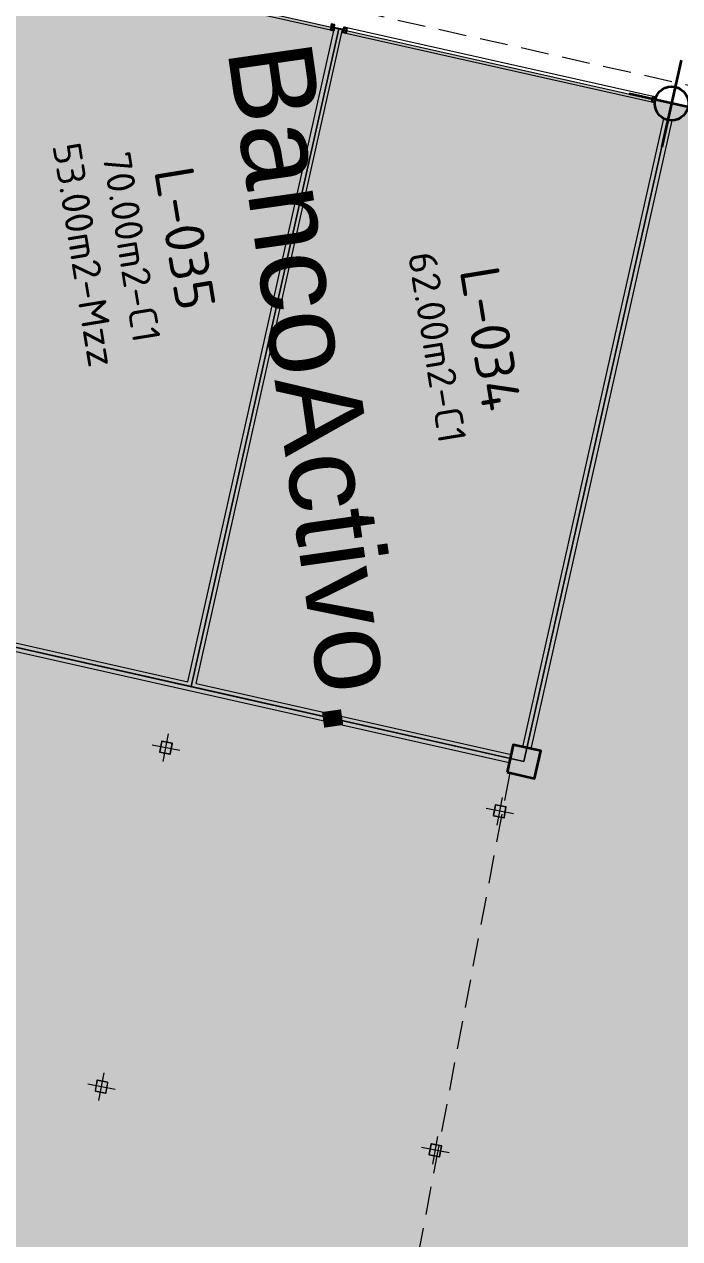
# Model space of a CAD drawing. Header units: metres. Extents: x 2 to 659295185, y -28 to 1124222152.
# Drawn here: x 655435.61 to 655447.29, y 1126618.58 to 1126640.2 of the extents above; entities that cross this region are included whole.
import ezdxf
from ezdxf.enums import TextEntityAlignment as Align

# ---------------------------------------------------------------- set-up
doc = ezdxf.new("R2010")
doc.units = ezdxf.units.M
doc.header["$MEASUREMENT"] = 0
for name, pattern in [('CCSM_C1_CUERPO EL$0$DASHED', [0.75, 0.5, -0.25]), ('CCSM_C1_CUERPO HP$0$CONTINUA', [0]), ('CONTINUA', [0]), ('DASHED', [0.75, 0.5, -0.25])]:
    doc.linetypes.add(name, pattern=pattern)
doc.layers.get('0').update_dxf_attribs({"linetype": 'CONTINUOUS'})
for name, color, linetype in [('A-VISTA 2', 3, 'CONTINUOUS'), ('CCSM_C1_CUERPO EL$0$A-PROYECCIONES', 5, 'CCSM_C1_CUERPO EL$0$DASHED'), ('CCSM_C1_CUERPO HP$0$A-FRENTE DE LOCAL', 4, 'CONTINUOUS'), ('CCSM_C1_CUERPO HP$0$A-LOCAL ID', 7, 'CONTINUOUS'), ('CCSM_C1_CUERPO HP$0$A-MARCOS LOCALES', 4, 'CONTINUOUS'), ('CCSM_C1_CUERPO HP$0$A-PARED', 2, 'CCSM_C1_CUERPO HP$0$CONTINUA'), ('CCSM_C1_CUERPO HP$0$ID_AREA EXACTA', 7, 'CONTINUOUS'), ('CCSM_C1_CUERPO HP$0$ID_Nº LOCAL', 7, 'CONTINUOUS'), ('CCSM_C1_CUERPO HP$0$ID_RUBRO', 7, 'CONTINUOUS'), ('CCSM_C1_CUERPO HP$0$ID_USO', 7, 'CONTINUOUS'), ('CCSM_XREF KIOSKOSE$0$Kiosco General', 154, 'CONTINUOUS')]:
    doc.layers.add(name, color=color, linetype=linetype)
doc.layers.add('CCSM_C1_CUERPO HP$0$A-AREAS COMERCIALES', color=151, linetype='CONTINUOUS', plot=False)
for name, color, linetype, lineweight in [('CCSM_XREF ESTRUCTURA15$0$E-CA-COLUMNA', 2, 'CONTINUOUS', 35), ('CCSM_XREF ESTRUCTURA15$0$E-CH-COLUMNA', 2, 'CONTINUOUS', 35), ('LOCALES PROPIOS', 101, 'CONTINUA', 0), ('NOMBRES LOCATARIOS', 7, 'CONTINUA', 0)]:
    doc.layers.add(name, color=color, linetype=linetype, lineweight=lineweight)
doc.styles.add('CCSM_C1_CUERPO HP$0$ROMANS', font='romans__.ttf')
doc.styles.add('CCSM_C1_CUERPO HP$0$sigo', font='arial.ttf', dxfattribs={"width": 0.9})
doc.styles.get("Standard").update_dxf_attribs({"font": 'tahoma.ttf'})

# ---------------------------------------------------------------- blocks, each defined once
blk = doc.blocks.new('CCSM_C1_CUERPO HP$0$MARCO LOCAL-PARED')
for points in [[(655585.328, 1126575.539), (655585.378, 1126575.539), (655585.378, 1126575.439), (655585.328, 1126575.439)], [(655585.393, 1126575.539), (655585.393, 1126575.534), (655585.383, 1126575.534), (655585.383, 1126575.489), (655585.553, 1126575.489), (655585.553, 1126575.534), (655585.543, 1126575.534), (655585.543, 1126575.539), (655585.558, 1126575.539), (655585.558, 1126575.484), (655585.378, 1126575.484), (655585.378, 1126575.539)], [(655585.608, 1126575.539), (655585.558, 1126575.539), (655585.558, 1126575.439), (655585.608, 1126575.439)], [(655585.333, 1126575.534), (655585.373, 1126575.534), (655585.373, 1126575.444), (655585.333, 1126575.444)], [(655585.603, 1126575.534), (655585.563, 1126575.534), (655585.563, 1126575.444), (655585.603, 1126575.444)]]:
    blk.add_lwpolyline(points, close=True)
blk = doc.blocks.new('CCSM_C1_CUERPO HP$0$MARCO LOCAL-COLUMNA')
at = {"layer": 'CCSM_C1_CUERPO HP$0$A-MARCOS LOCALES'}
for points in [[(655585.123, 1126575.588), (655585.173, 1126575.588), (655585.173, 1126575.488), (655585.123, 1126575.488)], [(655585.128, 1126575.583), (655585.168, 1126575.583), (655585.168, 1126575.493), (655585.128, 1126575.493)]]:
    blk.add_lwpolyline(points, close=True, dxfattribs=at)
blk = doc.blocks.new('CCSM_C1_CUERPO HP$0$IDENT LOCAL')
at = {"layer": 'CCSM_C1_CUERPO HP$0$ID_AREA EXACTA', "style": 'CCSM_C1_CUERPO HP$0$ROMANS'}
blk.add_attdef('AREA-EXACTA', text='', height=0.5, dxfattribs=at).set_placement((0, 1.245), align=Align.BOTTOM_CENTER)
at = {"layer": 'CCSM_C1_CUERPO HP$0$ID_Nº LOCAL', "style": 'CCSM_C1_CUERPO HP$0$ROMANS'}
blk.add_attdef('NºLOCAL', text='', height=0.7, dxfattribs=at).set_placement((0, 2.05), align=Align.BOTTOM_CENTER)
at = {"layer": 'CCSM_C1_CUERPO HP$0$ID_RUBRO', "style": 'CCSM_C1_CUERPO HP$0$ROMANS'}
blk.add_attdef('RUBRO', text='', height=0.35, dxfattribs=at).set_placement((0, 0.395), align=Align.BOTTOM_CENTER)
at = {"layer": 'CCSM_C1_CUERPO HP$0$ID_USO', "style": 'CCSM_C1_CUERPO HP$0$ROMANS'}
blk.add_attdef('USO', text='', height=0.35, dxfattribs=at).set_placement((0, -0.455), align=Align.BOTTOM_CENTER)
blk = doc.blocks.new('CCSM_XREF ESTRUCTURA15$0$CCSM_COLUMNA REC')
at = {"layer": 'CCSM_XREF ESTRUCTURA15$0$E-CA-COLUMNA'}
blk.add_lwpolyline([(-0.25, -0.25), (0.25, -0.25), (0.25, 0.25), (-0.25, 0.25)], close=True, dxfattribs=at)
blk = doc.blocks.new('CCSM_XREF ESTRUCTURA15$0$CCSM_COLUM REDONDA')
at = {"color": 5}
for p, q in [((0, 0.774), (0, -0.774)), ((-0.789, 0), (0.789, 0))]:
    blk.add_line(p, q, dxfattribs=at)
blk.add_circle((0, 0), 0.3)

msp = doc.modelspace()

# ---------------------------------------------------------------- hatches: boundary and pattern name
at = {"layer": 'LOCALES PROPIOS'}
for points in [[(655441.212, 1126640.1178), (655439.726, 1126633.4954), (655439.2198, 1126631.2393), (655439.1466, 1126631.2557), (655433.4521, 1126632.6053), (655435.4306, 1126641.4156)], [(655441.212, 1126640.1178), (655447.1406, 1126638.7866), (655444.5103, 1126627.0742), (655432.8034, 1126629.6967), (655433.4529, 1126632.6051), (655439.22, 1126631.2403), (655439.726, 1126633.4954)]]:
    msp.add_hatch(color=101, dxfattribs=at).paths.add_polyline_path(points)
h = msp.add_hatch(color=101, dxfattribs=at)
edge = h.paths.add_edge_path()
edge.add_line((655458.8488, 1126636.1563), (655457.5349, 1126630.3037))
edge.add_line((655457.5349, 1126630.3037), (655456.2187, 1126624.4413))
edge.add_line((655456.2187, 1126624.4413), (655456.0203, 1126623.5634))
edge.add_line((655456.0203, 1126623.5634), (655454.6943, 1126617.4988))
edge.add_line((655454.6943, 1126617.4988), (655453.4369, 1126611.4142))
edge.add_line((655453.4369, 1126611.4142), (655452.2504, 1126605.3198))
edge.add_line((655452.2504, 1126605.3198), (655451.1347, 1126599.2131))
edge.add_line((655451.1347, 1126599.2131), (655462.9514, 1126597.1235))
edge.add_line((655462.9514, 1126597.1235), (655460.9771, 1126585.1456))
edge.add_line((655460.9771, 1126585.1456), (655455.046, 1126586.0526))
edge.add_line((655455.046, 1126586.0526), (655449.1151, 1126586.9551))
edge.add_line((655449.1151, 1126586.9551), (655440.4809, 1126588.281))
edge.add_line((655440.4809, 1126588.281), (655437.2531, 1126588.7748))
edge.add_line((655437.2531, 1126588.7748), (655424.4306, 1126590.7362))
edge.add_arc((656034.1751, 1126495.8779), 617.0789, 167.4467516, 171.157344, ccw=False)
edge.add_line((655431.8478, 1126629.9981), (655432.8219, 1126629.7794))
edge.add_line((655432.8219, 1126629.7794), (655432.8008, 1126629.6973))
edge.add_line((655432.8008, 1126629.6973), (655444.5103, 1126627.0742))
edge.add_line((655444.5103, 1126627.0742), (655447.1406, 1126638.7866))
edge.add_line((655447.1406, 1126638.7866), (655458.8488, 1126636.1563))

# ---------------------------------------------------------------- linework, layer by layer
at = {"color": 5, "lineweight": 15}
for points in [[(655438.0543, 1126627.4302), (655438.02, 1126627.25)], [(655438.0597, 1126627.4292), (655438.0254, 1126627.2489)], [(655438.2432, 1126627.3971), (655438.0629, 1126627.4314)], [(655438.2442, 1126627.4025), (655438.064, 1126627.4368)], [(655438.0266, 1126627.2403), (655438.2068, 1126627.206)], [(655438.0276, 1126627.2457), (655438.2079, 1126627.2114)], [(655438.2111, 1126627.2136), (655438.2454, 1126627.3939)], [(655438.2165, 1126627.2126), (655438.2508, 1126627.3928)], [(655444.0005, 1126626.299), (655443.9662, 1126626.1187)], [(655444.0059, 1126626.298), (655443.9716, 1126626.1177)], [(655443.9737, 1126626.1145), (655444.154, 1126626.0802)], [(655444.1893, 1126626.2659), (655444.0091, 1126626.3002)], [(655444.1904, 1126626.2713), (655444.0101, 1126626.3056)], [(655444.1572, 1126626.0824), (655444.1915, 1126626.2627)], [(655444.1626, 1126626.0814), (655444.1969, 1126626.2616)], [(655443.9727, 1126626.1091), (655444.153, 1126626.0748)], [(655436.9065, 1126621.397), (655436.8722, 1126621.2167)], [(655436.9119, 1126621.396), (655436.8776, 1126621.2157)], [(655437.0954, 1126621.3639), (655436.9151, 1126621.3981)], [(655437.0964, 1126621.3693), (655436.9162, 1126621.4036)], [(655437.0633, 1126621.1804), (655437.0976, 1126621.3606)], [(655437.0687, 1126621.1793), (655437.103, 1126621.3596)], [(655436.8788, 1126621.2071), (655437.0591, 1126621.1728)], [(655436.8798, 1126621.2125), (655437.0601, 1126621.1782)], [(655442.8527, 1126620.2658), (655442.8184, 1126620.0855)], [(655442.8581, 1126620.2647), (655442.8238, 1126620.0845)], [(655442.8249, 1126620.0759), (655443.0052, 1126620.0416)], [(655442.826, 1126620.0813), (655443.0062, 1126620.047)], [(655443.0416, 1126620.2326), (655442.8613, 1126620.2669)], [(655443.0426, 1126620.238), (655442.8623, 1126620.2723)], [(655443.0094, 1126620.0492), (655443.0437, 1126620.2294)], [(655443.0148, 1126620.0481), (655443.0491, 1126620.2284)]]:
    msp.add_lwpolyline(points, dxfattribs=at)
for centre, radius, start, end in [((655438.0624, 1126627.4287), 0.00825, 79.22856, 169.22856), ((655438.0624, 1126627.4287), 0.00275, 79.22856, 169.22856), ((655438.0281, 1126627.2484), 0.00825, 169.22856, 259.22856), ((655438.0281, 1126627.2484), 0.00275, 169.22856, 259.22856), ((655438.2084, 1126627.2141), 0.00825, 259.22856, 349.22856), ((655438.2084, 1126627.2141), 0.00275, 259.22856, 349.22856), ((655438.2427, 1126627.3944), 0.00275, 349.22856, 79.22856), ((655438.2427, 1126627.3944), 0.00825, 349.22856, 79.22856), ((655443.9743, 1126626.1172), 0.00825, 169.22856, 259.22856), ((655443.9743, 1126626.1172), 0.00275, 169.22856, 259.22856), ((655444.0086, 1126626.2975), 0.00825, 79.22856, 169.22856), ((655444.0086, 1126626.2975), 0.00275, 79.22856, 169.22856), ((655444.1888, 1126626.2632), 0.00275, 349.22856, 79.22856), ((655444.1888, 1126626.2632), 0.00825, 349.22856, 79.22856), ((655444.1545, 1126626.0829), 0.00825, 259.22856, 349.22856), ((655444.1545, 1126626.0829), 0.00275, 259.22856, 349.22856), ((655436.9146, 1126621.3954), 0.00825, 79.22856, 169.22856), ((655436.9146, 1126621.3954), 0.00275, 79.22856, 169.22856), ((655437.0949, 1126621.3612), 0.00275, 349.22856, 79.22856), ((655437.0949, 1126621.3612), 0.00825, 349.22856, 79.22856), ((655436.8803, 1126621.2152), 0.00825, 169.22856, 259.22856), ((655436.8803, 1126621.2152), 0.00275, 169.22856, 259.22856), ((655437.0606, 1126621.1809), 0.00825, 259.22856, 349.22856), ((655437.0606, 1126621.1809), 0.00275, 259.22856, 349.22856), ((655442.8265, 1126620.084), 0.00825, 169.22856, 259.22856), ((655442.8265, 1126620.084), 0.00275, 169.22856, 259.22856), ((655442.8608, 1126620.2642), 0.00825, 79.22856, 169.22856), ((655442.8608, 1126620.2642), 0.00275, 79.22856, 169.22856), ((655443.041, 1126620.2299), 0.00275, 349.22856, 79.22856), ((655443.041, 1126620.2299), 0.00825, 349.22856, 79.22856), ((655443.0067, 1126620.0497), 0.00825, 259.22856, 349.22856), ((655443.0067, 1126620.0497), 0.00275, 259.22856, 349.22856)]:
    msp.add_arc(centre, radius, start, end, dxfattribs=at)
at = {"layer": 'A-VISTA 2', "lineweight": 15}
for points in [[(655438.0887, 1126627.0758), (655438.1821, 1126627.567)], [(655438.381, 1126627.2747), (655437.8898, 1126627.3681)], [(655444.0348, 1126625.9446), (655444.1283, 1126626.4358)], [(655444.3271, 1126626.1435), (655443.8359, 1126626.2369)], [(655436.9409, 1126621.0426), (655437.0343, 1126621.5338)], [(655437.2332, 1126621.2414), (655436.742, 1126621.3349)], [(655442.887, 1126619.9114), (655442.9805, 1126620.4025)], [(655443.1794, 1126620.1102), (655442.6882, 1126620.2037)]]:
    msp.add_lwpolyline(points, dxfattribs=at)
at = {"layer": 'CCSM_C1_CUERPO EL$0$A-PROYECCIONES', "lineweight": 5}
msp.add_line((655444.2576, 1126626.8747), (655440.5902, 1126607.5977), dxfattribs=at)
at = {"layer": 'CCSM_C1_CUERPO HP$0$A-AREAS COMERCIALES', "lineweight": 5}
msp.add_lwpolyline([(655441.2119, 1126640.1172), (655438.5823, 1126628.4093), (655435.6163, 1126629.0752), (655432.8057, 1126629.7062), (655433.4455, 1126632.5631), (655435.4321, 1126641.4152), (655441.2119, 1126640.1172)], close=True, dxfattribs=at)
msp.add_lwpolyline([(655441.212, 1126640.1178), (655447.1406, 1126638.7866), (655444.5111, 1126627.074), (655438.5846, 1126628.4088), (655441.212, 1126640.1178)], dxfattribs=at)
msp.add_lwpolyline([(655432.8199, 1126629.7799), (655432.803, 1126629.7068), (655444.512, 1126627.078), (655447.1406, 1126638.7866), (655458.8493, 1126636.1586), (655456.1192, 1126624.0021), (655455.9326, 1126623.1731, 0.0113026), (655451.1345, 1126599.2119), (655462.9514, 1126597.1235, 0.005773), (655461.9295, 1126591.1402), (655460.9777, 1126585.1455, -0.0001385), (655449.1151, 1126586.9602), (655440.4809, 1126588.2809), (655440.47, 1126588.21), (655424.4206, 1126590.6716, -0.0162242), (655431.8478, 1126629.9981), (655432.8199, 1126629.7799)], format="xyb", dxfattribs=at)
at = {"layer": 'CCSM_C1_CUERPO HP$0$A-FRENTE DE LOCAL', "lineweight": 5}
for p, q in [((655435.7839, 1126641.2851), (655441.0643, 1126640.0995)), ((655435.784, 1126641.2848), (655441.0644, 1126640.0992)), ((655441.3373, 1126640.0374), (655446.7882, 1126638.8146)), ((655446.8102, 1126638.9121), (655441.3595, 1126640.1349))]:
    msp.add_line(p, q, dxfattribs=at)
at = {"layer": 'CCSM_C1_CUERPO HP$0$A-PARED', "lineweight": 5}
for p, q in [((655444.4927, 1126627.3344), (655447.0038, 1126638.5196)), ((655444.639, 1126627.3015), (655447.1502, 1126638.4868))]:
    msp.add_line(p, q, dxfattribs=at)
at = {"layer": 'CCSM_C1_CUERPO HP$0$A-PARED', "lineweight": 5, "ltscale": 0.5}
for points in [[(655438.5265, 1126628.4966), (655441.1357, 1126640.1341)], [(655438.6729, 1126628.4638), (655441.282, 1126640.1013)], [(655441.288, 1126640.1001), (655441.1357, 1126640.1343)], [(655441.288, 1126640.0999), (655441.1357, 1126640.1341)], [(655441.2881, 1126640.0998), (655441.1358, 1126640.1339)], [(655441.2881, 1126640.0996), (655441.1358, 1126640.1338)], [(655433.0309, 1126629.5787), (655444.2507, 1126627.0556)], [(655433.0638, 1126629.725), (655438.5265, 1126628.4966)], [(655438.6729, 1126628.4637), (655444.2836, 1126627.2019)]]:
    msp.add_lwpolyline(points, dxfattribs=at)
at = {"layer": 'CCSM_XREF KIOSKOSE$0$Kiosco General', "linetype": 'DASHED', "lineweight": 5}
msp.add_lwpolyline([(655496.1789, 1126628.1872), (655423.5309, 1126644.4643), (655428.174, 1126661.5543, 0.1995652), (655491.4887, 1126645.0389)], format="xyb", close=True, dxfattribs=at)

# ---------------------------------------------------------------- block references
at = {"layer": 'CCSM_C1_CUERPO HP$0$A-LOCAL ID', "lineweight": 5}
ref = msp.add_blockref('CCSM_C1_CUERPO HP$0$IDENT LOCAL', (655446.6411, 1126639.5737), dxfattribs=dict(at, rotation=344.9500781377758))
ref.add_attrib('NºLOCAL', 'P A S I L L O   7', dxfattribs={"layer": 'CCSM_C1_CUERPO HP$0$ID_Nº LOCAL', "height": 1.3, "rotation": 344.95008, "style": 'CCSM_C1_CUERPO HP$0$sigo', "width": 0.9}).set_placement((655446.9916, 1126640.8774), align=Align.BOTTOM_CENTER)
ref = msp.add_blockref('CCSM_C1_CUERPO HP$0$IDENT LOCAL', (655435.8998, 1126635.9649), dxfattribs=dict(at, rotation=279.3084512798494))
ref.add_attrib('NºLOCAL', 'L-035', dxfattribs={"layer": 'CCSM_C1_CUERPO HP$0$ID_Nº LOCAL', "color": 0, "height": 0.7, "rotation": 279.30845, "style": 'CCSM_C1_CUERPO HP$0$ROMANS'}).set_placement((655437.9228, 1126636.2965), align=Align.BOTTOM_CENTER)
ref.add_attrib('RUBRO', '53.00m2-Mzz', dxfattribs={"layer": 'CCSM_C1_CUERPO HP$0$ID_RUBRO', "height": 0.5, "rotation": 279.30845, "style": 'CCSM_C1_CUERPO HP$0$ROMANS'}).set_placement((655436.2898, 1126636.0288), align=Align.BOTTOM_CENTER)
ref.add_attrib('AREA-EXACTA', '70.00m2-C1', dxfattribs={"layer": 'CCSM_C1_CUERPO HP$0$ID_AREA EXACTA', "color": 0, "height": 0.5, "rotation": 279.30845, "style": 'CCSM_C1_CUERPO HP$0$ROMANS'}).set_placement((655437.1286, 1126636.1663), align=Align.BOTTOM_CENTER)
ref = msp.add_blockref('CCSM_C1_CUERPO HP$0$IDENT LOCAL', (655441.3431, 1126634.1815), dxfattribs=dict(at, rotation=279.3084512798494))
ref.add_attrib('NºLOCAL', 'L-034', dxfattribs={"layer": 'CCSM_C1_CUERPO HP$0$ID_Nº LOCAL', "height": 0.7, "rotation": 279.30845, "style": 'CCSM_C1_CUERPO HP$0$ROMANS'}).set_placement((655443.3661, 1126634.5131), align=Align.BOTTOM_CENTER)
ref.add_attrib('AREA-EXACTA', '62.00m2-C1', dxfattribs={"layer": 'CCSM_C1_CUERPO HP$0$ID_AREA EXACTA', "height": 0.5, "rotation": 279.30845, "style": 'CCSM_C1_CUERPO HP$0$ROMANS'}).set_placement((655442.572, 1126634.3829), align=Align.BOTTOM_CENTER)
at = {"layer": 'CCSM_C1_CUERPO HP$0$A-MARCOS LOCALES', "lineweight": 5}
for name, p, rotation in [('CCSM_C1_CUERPO HP$0$MARCO LOCAL-PARED', (1544528.898, 2079786.3413), 167.1878084498211), ('CCSM_C1_CUERPO HP$0$MARCO LOCAL-PARED', (1544526.5422, 2079788.5385), 167.1879500746253), ('CCSM_C1_CUERPO HP$0$MARCO LOCAL-COLUMNA', (1543345.4784, 2080892.6543), 167.2592241860962)]:
    msp.add_blockref(name, p, dxfattribs=dict(at, rotation=rotation))
at = {"layer": 'CCSM_XREF ESTRUCTURA15$0$E-CH-COLUMNA', "lineweight": 5}
for name, p, rotation in [('CCSM_XREF ESTRUCTURA15$0$CCSM_COLUM REDONDA', (655447.1406, 1126638.7866), 257.3465579024036), ('CCSM_XREF ESTRUCTURA15$0$CCSM_COLUMNA REC', (655444.5111, 1126627.074), 347.3465578083678)]:
    msp.add_blockref(name, p, dxfattribs=dict(at, rotation=rotation))

# ---------------------------------------------------------------- texts
at = {"layer": 'NOMBRES LOCATARIOS', "insert": (655441.4029, 1126640.062, 720.5587), "char_height": 2.2, "attachment_point": 1, "rotation": 278.15197}
msp.add_mtext_dynamic_manual_height_columns('{\\fArial|b0|i0|c0|p34;\\H0.6818x;\\C7;BancoActivo\\fVijaya|b0|i0|c0|p34;\\H1.467x;.}', width=12.716055, gutter_width=25, heights=[0], dxfattribs=at)

doc.saveas('drawing.dxf')
